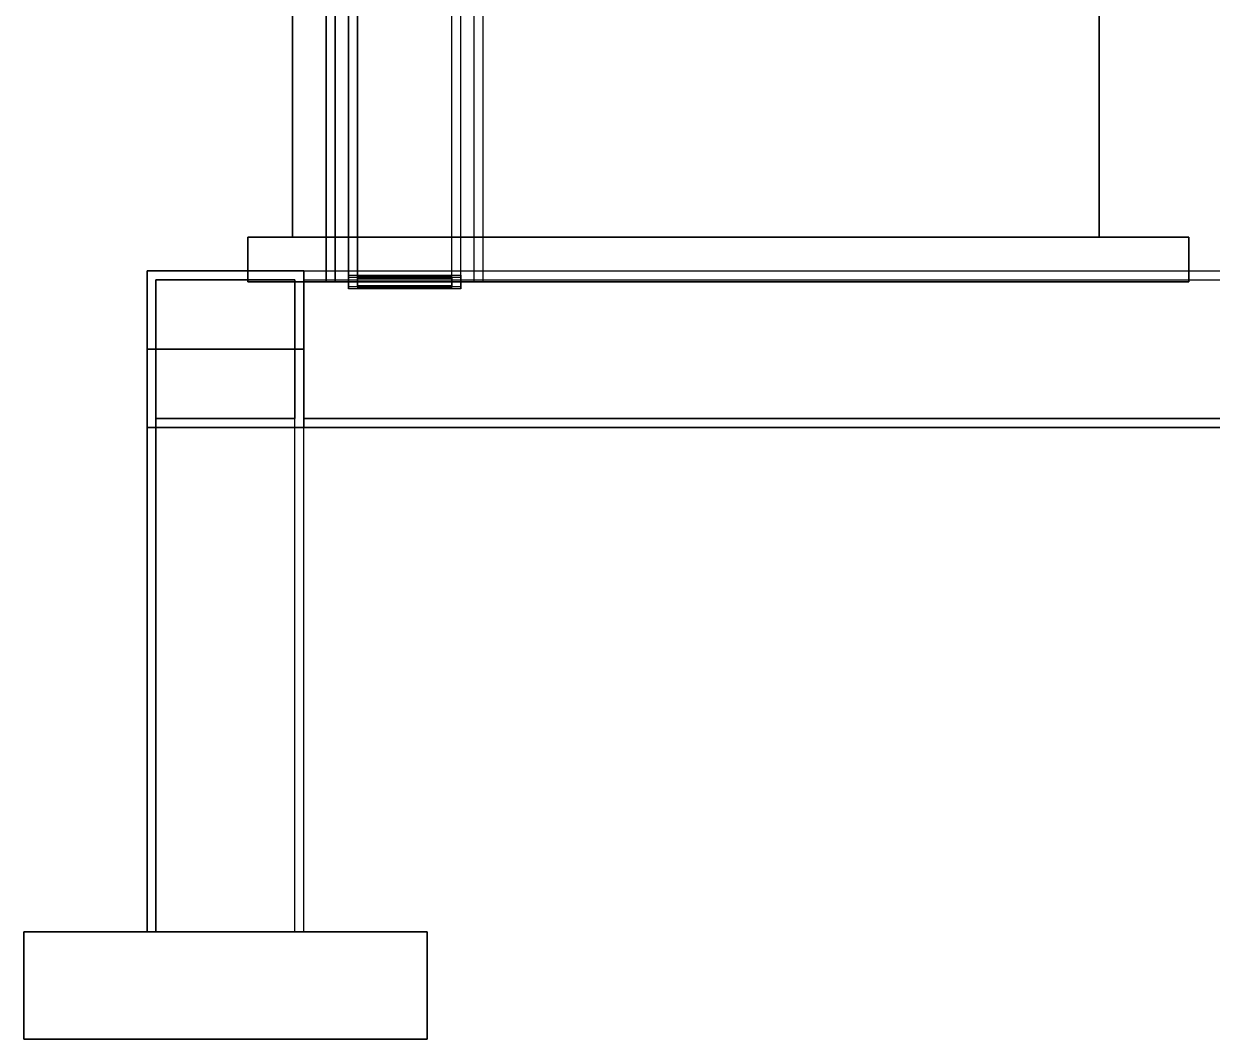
# Model space of a CAD drawing. Header units: millimetres. Extents: x -435 to 456, y 6 to 760.
# Drawn here: x -425 to -159.8, y 6 to 232.6 of the extents above; entities that cross this region are included whole.
import ezdxf

# ---------------------------------------------------------------- set-up
doc = ezdxf.new("R2010")
doc.units = ezdxf.units.MM
for name, color, linetype in [('B01', 7, 'Continuous'), ('B10', 7, 'Continuous'), ('B11', 7, 'Continuous'), ('B12', 7, 'Continuous'), ('B200', 7, 'Continuous'), ('B210', 7, 'Continuous'), ('B220', 7, 'Continuous'), ('B300', 7, 'Continuous'), ('B310', 7, 'Continuous'), ('B320', 7, 'Continuous'), ('B400', 7, 'Continuous'), ('B410', 7, 'Continuous'), ('B60', 7, 'Continuous'), ('B61', 7, 'Continuous'), ('B62', 7, 'Continuous'), ('B63', 7, 'Continuous'), ('B64', 7, 'Continuous'), ('E09', 7, 'Continuous'), ('E10', 7, 'Continuous'), ('T00', 7, 'Continuous'), ('T10', 7, 'Continuous')]:
    doc.layers.add(name, color=color, linetype=linetype)

msp = doc.modelspace()

# ---------------------------------------------------------------- linework, layer by layer
at = {"layer": 'B01'}
for points in [[(-397.5, 177.5), (-397.5, 177.5)], [(-362.5, 177.5), (-397.5, 177.5)], [(-397.5, 177.5), (-362.5, 177.5)], [(-397.5, 177.5), (-397.5, 142.5)], [(-397.5, 142.5), (-397.5, 177.5)], [(-395.5, 175.5), (-395.5, 175.5)], [(-395.5, 144.5), (-395.5, 175.5)], [(-395.5, 175.5), (-395.5, 144.5)], [(-395.5, 175.5), (-364.5, 175.5)], [(-364.5, 175.5), (-395.5, 175.5)], [(-364.5, 175.5), (-364.5, 175.5)], [(-364.5, 175.5), (-364.5, 144.5)], [(-364.5, 144.5), (-364.5, 175.5)], [(-362.5, 177.5), (-362.5, 177.5)], [(-362.5, 142.5), (-362.5, 177.5)], [(-362.5, 177.5), (-362.5, 142.5)], [(-395.5, 144.5), (-395.5, 144.5)], [(-364.5, 144.5), (-395.5, 144.5)], [(-395.5, 144.5), (-364.5, 144.5)], [(-364.5, 144.5), (-364.5, 144.5)], [(-397.5, 142.5), (-397.5, 142.5)], [(-397.5, 142.5), (-362.5, 142.5)], [(-362.5, 142.5), (-397.5, 142.5)], [(-362.5, 142.5), (-362.5, 142.5)]]:
    msp.add_lwpolyline(points, dxfattribs=at)
at = {"layer": 'B10'}
for points in [[(-362.5, 177.5), (362.5, 177.5)], [(-362.5, 142.5), (-362.5, 177.5)], [(-362.5, 177.5), (362.5, 177.5)], [(-362.5, 177.5), (-362.5, 177.5)], [(-362.5, 177.5), (-362.5, 142.5)], [(-362.5, 175.5), (362.5, 175.5)], [(-362.5, 144.5), (-362.5, 175.5)], [(-362.5, 175.5), (362.5, 175.5)], [(-362.5, 175.5), (-362.5, 175.5)], [(-362.5, 175.5), (-362.5, 144.5)], [(-362.5, 144.5), (362.5, 144.5)], [(362.5, 144.5), (-362.5, 144.5)], [(-362.5, 144.5), (-362.5, 144.5)], [(362.5, 142.5), (-362.5, 142.5)], [(-362.5, 142.5), (362.5, 142.5)], [(-362.5, 142.5), (-362.5, 142.5)]]:
    msp.add_lwpolyline(points, dxfattribs=at)
at = {"layer": 'B11'}
for points in [[(-362.5, 177.5), (362.5, 177.5)], [(-362.5, 142.5), (-362.5, 177.5)], [(-362.5, 177.5), (362.5, 177.5)], [(-362.5, 177.5), (-362.5, 177.5)], [(-362.5, 177.5), (-362.5, 142.5)], [(-362.5, 175.5), (362.5, 175.5)], [(-362.5, 144.5), (-362.5, 175.5)], [(-362.5, 175.5), (362.5, 175.5)], [(-362.5, 175.5), (-362.5, 175.5)], [(-362.5, 175.5), (-362.5, 144.5)], [(-362.5, 144.5), (362.5, 144.5)], [(362.5, 144.5), (-362.5, 144.5)], [(-362.5, 144.5), (-362.5, 144.5)], [(362.5, 142.5), (-362.5, 142.5)], [(-362.5, 142.5), (362.5, 142.5)], [(-362.5, 142.5), (-362.5, 142.5)]]:
    msp.add_lwpolyline(points, dxfattribs=at)
at = {"layer": 'B12'}
for points in [[(-362.5, 177.5), (362.5, 177.5)], [(-362.5, 142.5), (-362.5, 177.5)], [(-362.5, 177.5), (362.5, 177.5)], [(-362.5, 177.5), (-362.5, 177.5)], [(-362.5, 177.5), (-362.5, 142.5)], [(-362.5, 175.5), (362.5, 175.5)], [(-362.5, 144.5), (-362.5, 175.5)], [(-362.5, 175.5), (362.5, 175.5)], [(-362.5, 175.5), (-362.5, 175.5)], [(-362.5, 175.5), (-362.5, 144.5)], [(-362.5, 144.5), (362.5, 144.5)], [(362.5, 144.5), (-362.5, 144.5)], [(-362.5, 144.5), (-362.5, 144.5)], [(362.5, 142.5), (-362.5, 142.5)], [(-362.5, 142.5), (362.5, 142.5)], [(-362.5, 142.5), (-362.5, 142.5)]]:
    msp.add_lwpolyline(points, dxfattribs=at)
at = {"layer": 'B200'}
for points in [[(-397.5, 160), (-397.5, 30)], [(-397.5, 30), (-397.5, 160)], [(-397.5, 160), (-397.5, 160)], [(-362.5, 160), (-397.5, 160)], [(-397.5, 160), (-362.5, 160)], [(-395.5, 160), (-395.5, 30)], [(-364.5, 160), (-395.5, 160)], [(-395.5, 30), (-395.5, 160)], [(-395.5, 160), (-364.5, 160)], [(-395.5, 160), (-395.5, 160)], [(-364.5, 30), (-364.5, 160)], [(-364.5, 30), (-364.5, 160)], [(-364.5, 160), (-364.5, 160)], [(-362.5, 30), (-362.5, 160)], [(-362.5, 30), (-362.5, 160)], [(-362.5, 160), (-362.5, 160)], [(-397.5, 30), (-397.5, 30)], [(-397.5, 30), (-362.5, 30)], [(-362.5, 30), (-397.5, 30)], [(-395.5, 30), (-364.5, 30)], [(-364.5, 30), (-395.5, 30)], [(-395.5, 30), (-395.5, 30)], [(-364.5, 30), (-364.5, 30)], [(-362.5, 30), (-362.5, 30)]]:
    msp.add_lwpolyline(points, dxfattribs=at)
at = {"layer": 'B210'}
for points in [[(-397.5, 160), (-397.5, 30)], [(-397.5, 30), (-397.5, 160)], [(-397.5, 160), (-397.5, 160)], [(-362.5, 160), (-397.5, 160)], [(-397.5, 160), (-362.5, 160)], [(-395.5, 160), (-395.5, 30)], [(-364.5, 160), (-395.5, 160)], [(-395.5, 30), (-395.5, 160)], [(-395.5, 160), (-364.5, 160)], [(-395.5, 160), (-395.5, 160)], [(-364.5, 30), (-364.5, 160)], [(-364.5, 30), (-364.5, 160)], [(-364.5, 160), (-364.5, 160)], [(-362.5, 30), (-362.5, 160)], [(-362.5, 30), (-362.5, 160)], [(-362.5, 160), (-362.5, 160)], [(-397.5, 30), (-397.5, 30)], [(-397.5, 30), (-362.5, 30)], [(-362.5, 30), (-397.5, 30)], [(-395.5, 30), (-364.5, 30)], [(-364.5, 30), (-395.5, 30)], [(-395.5, 30), (-395.5, 30)], [(-364.5, 30), (-364.5, 30)], [(-362.5, 30), (-362.5, 30)]]:
    msp.add_lwpolyline(points, dxfattribs=at)
at = {"layer": 'B220'}
for points in [[(-397.5, 160), (-397.5, 30)], [(-397.5, 30), (-397.5, 160)], [(-397.5, 160), (-397.5, 160)], [(-362.5, 160), (-397.5, 160)], [(-397.5, 160), (-362.5, 160)], [(-395.5, 160), (-395.5, 30)], [(-364.5, 160), (-395.5, 160)], [(-395.5, 30), (-395.5, 160)], [(-395.5, 160), (-364.5, 160)], [(-395.5, 160), (-395.5, 160)], [(-364.5, 30), (-364.5, 160)], [(-364.5, 30), (-364.5, 160)], [(-364.5, 160), (-364.5, 160)], [(-362.5, 30), (-362.5, 160)], [(-362.5, 30), (-362.5, 160)], [(-362.5, 160), (-362.5, 160)], [(-397.5, 30), (-397.5, 30)], [(-397.5, 30), (-362.5, 30)], [(-362.5, 30), (-397.5, 30)], [(-395.5, 30), (-364.5, 30)], [(-364.5, 30), (-395.5, 30)], [(-395.5, 30), (-395.5, 30)], [(-364.5, 30), (-364.5, 30)], [(-362.5, 30), (-362.5, 30)]]:
    msp.add_lwpolyline(points, dxfattribs=at)
at = {"layer": 'B300'}
for points in [[(-425, 6), (-425, 30)], [(-425, 30), (-335, 30)], [(-425, 30), (-425, 6)], [(-335, 30), (-425, 30)], [(-425, 30), (-425, 30)], [(-335, 30), (-335, 6)], [(-335, 6), (-335, 30)], [(-335, 30), (-335, 30)], [(-335, 6), (-425, 6)], [(-425, 6), (-335, 6)], [(-425, 6), (-425, 6)], [(-335, 6), (-335, 6)]]:
    msp.add_lwpolyline(points, dxfattribs=at)
at = {"layer": 'B310'}
for points in [[(-425, 6), (-425, 30)], [(-425, 30), (-335, 30)], [(-425, 30), (-425, 6)], [(-335, 30), (-425, 30)], [(-425, 30), (-425, 30)], [(-335, 30), (-335, 6)], [(-335, 6), (-335, 30)], [(-335, 30), (-335, 30)], [(-335, 6), (-425, 6)], [(-425, 6), (-335, 6)], [(-425, 6), (-425, 6)], [(-335, 6), (-335, 6)]]:
    msp.add_lwpolyline(points, dxfattribs=at)
at = {"layer": 'B320'}
for points in [[(-425, 6), (-425, 30)], [(-425, 30), (-335, 30)], [(-425, 30), (-425, 6)], [(-335, 30), (-425, 30)], [(-425, 30), (-425, 30)], [(-335, 30), (-335, 6)], [(-335, 6), (-335, 30)], [(-335, 30), (-335, 30)], [(-335, 6), (-425, 6)], [(-425, 6), (-335, 6)], [(-425, 6), (-425, 6)], [(-335, 6), (-335, 6)]]:
    msp.add_lwpolyline(points, dxfattribs=at)
at = {"layer": 'B400'}
for points in [[(-357.5, 405), (-357.5, 175)], [(-357.5, 175), (-357.5, 405)], [(-355.5, 405), (-355.5, 175)], [(-355.5, 175), (-355.5, 405)], [(-324.5, 175), (-324.5, 405)], [(-324.5, 175), (-324.5, 405)], [(-322.5, 175), (-322.5, 405)], [(-322.5, 175), (-322.5, 405)], [(-357.5, 175), (-357.5, 175)], [(-357.5, 175), (-322.5, 175)], [(-322.5, 175), (-357.5, 175)], [(-355.5, 175), (-324.5, 175)], [(-324.5, 175), (-355.5, 175)], [(-355.5, 175), (-355.5, 175)], [(-324.5, 175), (-324.5, 175)], [(-322.5, 175), (-322.5, 175)]]:
    msp.add_lwpolyline(points, dxfattribs=at)
at = {"layer": 'B410'}
for points in [[(-357.5, 405), (-357.5, 175)], [(-357.5, 175), (-357.5, 405)], [(-355.5, 405), (-355.5, 175)], [(-355.5, 175), (-355.5, 405)], [(-324.5, 175), (-324.5, 405)], [(-324.5, 175), (-324.5, 405)], [(-322.5, 175), (-322.5, 405)], [(-322.5, 175), (-322.5, 405)], [(-357.5, 175), (-357.5, 175)], [(-357.5, 175), (-322.5, 175)], [(-322.5, 175), (-357.5, 175)], [(-355.5, 175), (-324.5, 175)], [(-324.5, 175), (-355.5, 175)], [(-355.5, 175), (-355.5, 175)], [(-324.5, 175), (-324.5, 175)], [(-322.5, 175), (-322.5, 175)]]:
    msp.add_lwpolyline(points, dxfattribs=at)
at = {"layer": 'B60'}
for points in [[(-362.5, 177.5), (362.5, 177.5)], [(-362.5, 142.5), (-362.5, 177.5)], [(-362.5, 177.5), (362.5, 177.5)], [(-362.5, 177.5), (-362.5, 177.5)], [(-362.5, 177.5), (-362.5, 142.5)], [(-362.5, 175.5), (362.5, 175.5)], [(-362.5, 144.5), (-362.5, 175.5)], [(-362.5, 175.5), (362.5, 175.5)], [(-362.5, 175.5), (-362.5, 175.5)], [(-362.5, 175.5), (-362.5, 144.5)], [(-362.5, 144.5), (362.5, 144.5)], [(362.5, 144.5), (-362.5, 144.5)], [(-362.5, 144.5), (-362.5, 144.5)], [(362.5, 142.5), (-362.5, 142.5)], [(-362.5, 142.5), (362.5, 142.5)], [(-362.5, 142.5), (-362.5, 142.5)]]:
    msp.add_lwpolyline(points, dxfattribs=at)
at = {"layer": 'B61'}
for points in [[(-362.5, 177.5), (362.5, 177.5)], [(-362.5, 142.5), (-362.5, 177.5)], [(-362.5, 177.5), (362.5, 177.5)], [(-362.5, 177.5), (-362.5, 177.5)], [(-362.5, 177.5), (-362.5, 142.5)], [(-362.5, 175.5), (362.5, 175.5)], [(-362.5, 144.5), (-362.5, 175.5)], [(-362.5, 175.5), (362.5, 175.5)], [(-362.5, 175.5), (-362.5, 175.5)], [(-362.5, 175.5), (-362.5, 144.5)], [(-362.5, 144.5), (362.5, 144.5)], [(362.5, 144.5), (-362.5, 144.5)], [(-362.5, 144.5), (-362.5, 144.5)], [(362.5, 142.5), (-362.5, 142.5)], [(-362.5, 142.5), (362.5, 142.5)], [(-362.5, 142.5), (-362.5, 142.5)]]:
    msp.add_lwpolyline(points, dxfattribs=at)
at = {"layer": 'B62'}
for points in [[(-362.5, 177.5), (362.5, 177.5)], [(-362.5, 142.5), (-362.5, 177.5)], [(-362.5, 177.5), (362.5, 177.5)], [(-362.5, 177.5), (-362.5, 177.5)], [(-362.5, 177.5), (-362.5, 142.5)], [(-362.5, 175.5), (362.5, 175.5)], [(-362.5, 144.5), (-362.5, 175.5)], [(-362.5, 175.5), (362.5, 175.5)], [(-362.5, 175.5), (-362.5, 175.5)], [(-362.5, 175.5), (-362.5, 144.5)], [(-362.5, 144.5), (362.5, 144.5)], [(362.5, 144.5), (-362.5, 144.5)], [(-362.5, 144.5), (-362.5, 144.5)], [(362.5, 142.5), (-362.5, 142.5)], [(-362.5, 142.5), (362.5, 142.5)], [(-362.5, 142.5), (-362.5, 142.5)]]:
    msp.add_lwpolyline(points, dxfattribs=at)
at = {"layer": 'B63'}
for points in [[(-362.5, 177.5), (362.5, 177.5)], [(-362.5, 142.5), (-362.5, 177.5)], [(-362.5, 177.5), (362.5, 177.5)], [(-362.5, 177.5), (-362.5, 177.5)], [(-362.5, 177.5), (-362.5, 142.5)], [(-362.5, 175.5), (362.5, 175.5)], [(-362.5, 144.5), (-362.5, 175.5)], [(-362.5, 175.5), (362.5, 175.5)], [(-362.5, 175.5), (-362.5, 175.5)], [(-362.5, 175.5), (-362.5, 144.5)], [(-362.5, 144.5), (362.5, 144.5)], [(362.5, 144.5), (-362.5, 144.5)], [(-362.5, 144.5), (-362.5, 144.5)], [(362.5, 142.5), (-362.5, 142.5)], [(-362.5, 142.5), (362.5, 142.5)], [(-362.5, 142.5), (-362.5, 142.5)]]:
    msp.add_lwpolyline(points, dxfattribs=at)
at = {"layer": 'B64'}
for points in [[(-362.5, 177.5), (362.5, 177.5)], [(-362.5, 142.5), (-362.5, 177.5)], [(-362.5, 177.5), (362.5, 177.5)], [(-362.5, 177.5), (-362.5, 177.5)], [(-362.5, 177.5), (-362.5, 142.5)], [(-362.5, 175.5), (362.5, 175.5)], [(-362.5, 144.5), (-362.5, 175.5)], [(-362.5, 175.5), (362.5, 175.5)], [(-362.5, 175.5), (-362.5, 175.5)], [(-362.5, 175.5), (-362.5, 144.5)], [(-362.5, 144.5), (362.5, 144.5)], [(362.5, 144.5), (-362.5, 144.5)], [(-362.5, 144.5), (-362.5, 144.5)], [(362.5, 142.5), (-362.5, 142.5)], [(-362.5, 142.5), (362.5, 142.5)], [(-362.5, 142.5), (-362.5, 142.5)]]:
    msp.add_lwpolyline(points, dxfattribs=at)
at = {"layer": 'E09'}
for points in [[(-375, 175), (-375, 185)], [(-375, 185), (-165, 185)], [(-375, 185), (-375, 175)], [(-165, 185), (-375, 185)], [(-375, 185), (-375, 185)], [(-165, 185), (-165, 175)], [(-165, 175), (-165, 185)], [(-165, 185), (-165, 185)], [(-165, 175), (-375, 175)], [(-375, 175), (-165, 175)], [(-375, 175), (-375, 175)], [(-165, 175), (-165, 175)]]:
    msp.add_lwpolyline(points, dxfattribs=at)
at = {"layer": 'E10'}
for points in [[(-365, 185), (-365, 365)], [(-365, 365), (-365, 185)], [(-185, 365), (-185, 185)], [(-185, 185), (-185, 365)], [(-185, 185), (-365, 185)], [(-365, 185), (-185, 185)], [(-365, 185), (-365, 185)], [(-185, 185), (-185, 185)]]:
    msp.add_lwpolyline(points, dxfattribs=at)
at = {"layer": 'T00'}
for points in [[(-352.5, 176.52), (-352.5, 421.52)], [(-350.5, 176.28), (-350.5, 421.28)], [(-329.5, 176.28), (-329.5, 421.28)], [(-327.5, 176.52), (-327.5, 421.52)], [(-352.5, 418.48), (-352.5, 173.48)], [(-350.5, 418.72), (-350.5, 173.72)], [(-329.5, 173.72), (-329.5, 418.72)], [(-327.5, 173.48), (-327.5, 418.48)], [(-352.5, 173.48), (-352.5, 176.52)], [(-352.5, 176.52), (-327.5, 176.52)], [(-329.5, 176.28), (-350.5, 176.28)], [(-350.5, 176.28), (-350.5, 173.72)], [(-329.5, 173.72), (-329.5, 176.28)], [(-327.5, 176.52), (-327.5, 173.48)], [(-327.5, 173.48), (-352.5, 173.48)], [(-350.5, 173.72), (-329.5, 173.72)]]:
    msp.add_lwpolyline(points, dxfattribs=at)
at = {"layer": 'T10'}
for points in [[(-352.5, 421.02), (-352.5, 176.02)], [(-350.5, 420.85), (-350.5, 175.85)], [(-350.5, 174.15), (-350.5, 419.15)], [(-329.5, 175.85), (-329.5, 420.85)], [(-329.5, 174.15), (-329.5, 419.15)], [(-327.5, 176.02), (-327.5, 421.02)], [(-352.5, 173.98), (-352.5, 418.98)], [(-327.5, 173.98), (-327.5, 418.98)], [(-352.5, 176.02), (-352.5, 173.98)], [(-327.5, 176.02), (-352.5, 176.02)], [(-350.5, 175.85), (-329.5, 175.85)], [(-350.5, 174.15), (-350.5, 175.85)], [(-329.5, 175.85), (-329.5, 174.15)], [(-327.5, 173.98), (-327.5, 176.02)], [(-352.5, 173.98), (-327.5, 173.98)], [(-329.5, 174.15), (-350.5, 174.15)]]:
    msp.add_lwpolyline(points, dxfattribs=at)

doc.saveas('drawing.dxf')
